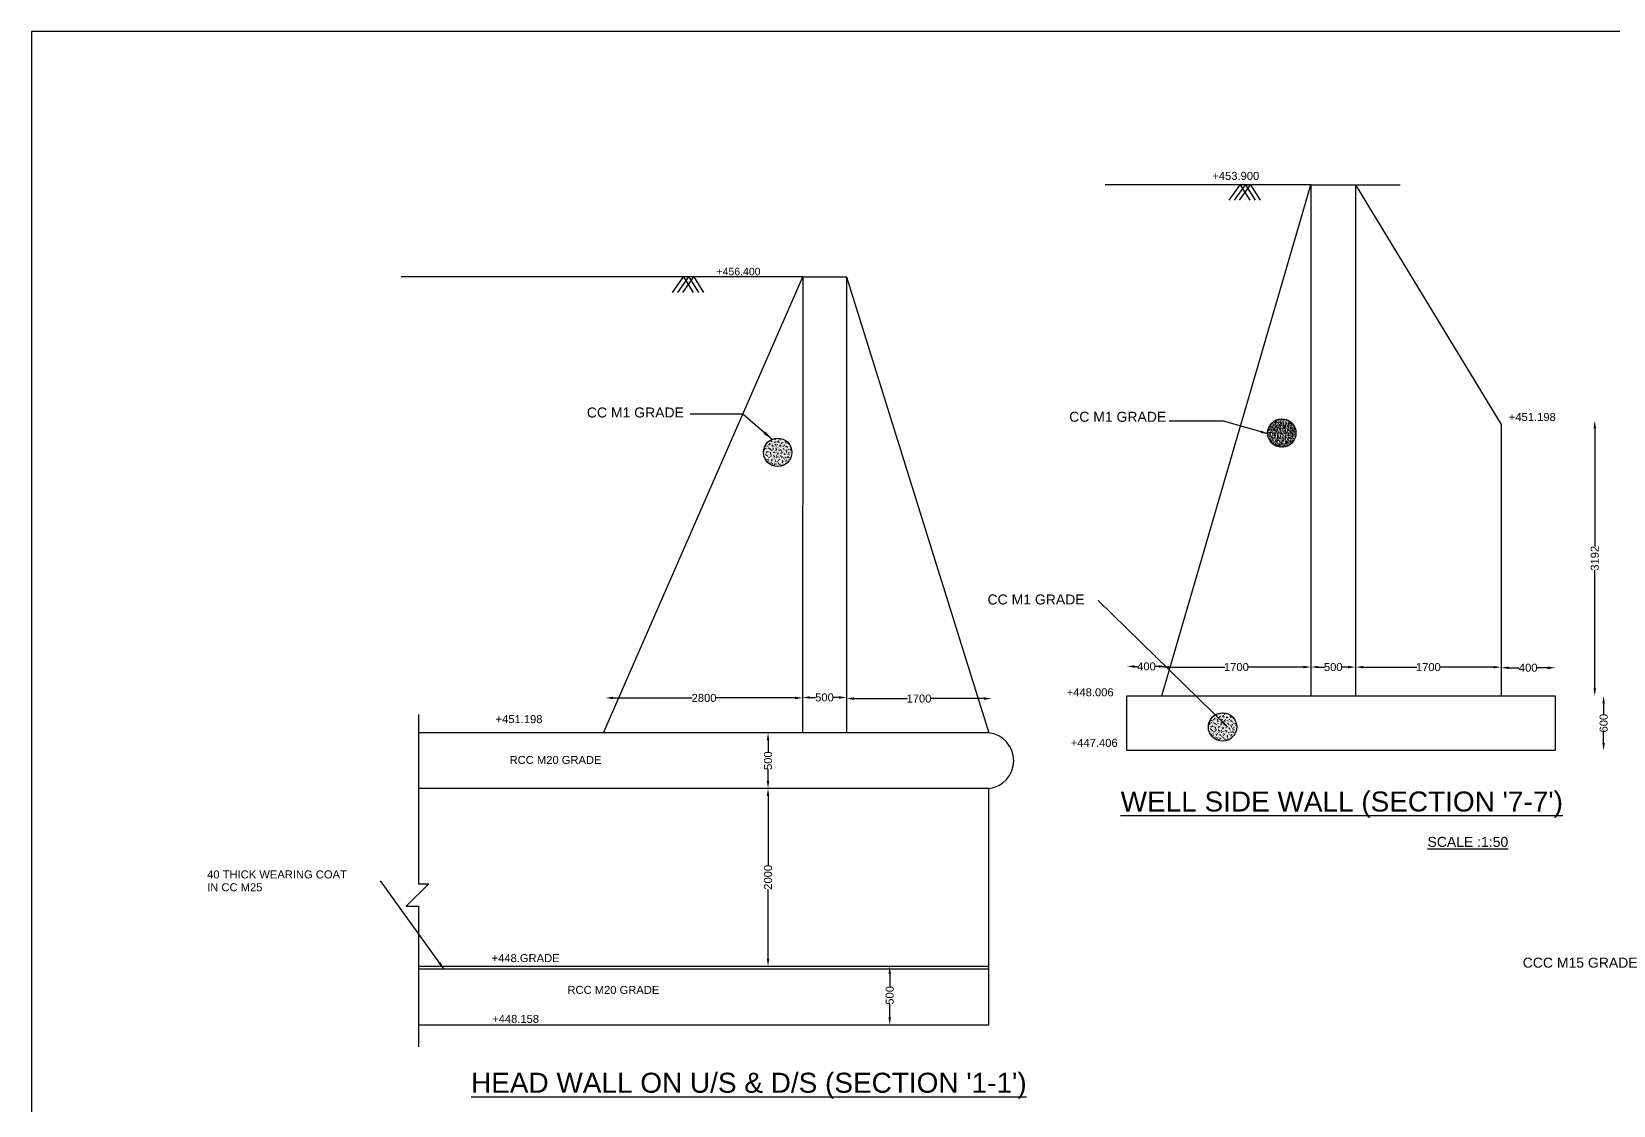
# Model space of a CAD drawing. Header units: millimetres. Extents: x -53222640 to -53191500, y 22140800 to 22162376.
# Drawn here: x -53222640 to -53206825, y 22151642 to 22162376 of the extents above; entities that cross this region are included whole.
import ezdxf

# ---------------------------------------------------------------- set-up
doc = ezdxf.new("R2010")
doc.units = ezdxf.units.MM
doc.header["$MEASUREMENT"] = 0
for name, color, linetype in [('DIMENSION', 7, 'Continuous'), ('DRAWING', 2, 'Continuous'), ('TEXT', 255, 'Continuous')]:
    doc.layers.add(name, color=color, linetype=linetype)
doc.styles.get("Standard").update_dxf_attribs({"font": 'arial.ttf', "height": 80})
doc.dimstyles.get("Standard").update_dxf_attribs({"dimtxt": 80, "dimasz": 75, "dimexe": 0.18, "dimexo": 0.0625, "dimgap": 0.09, "dimtad": 0, "dimdec": 0, "dimzin": 0, "dimdsep": 46, "dimtxsty": 'Standard', "dimcen": 0.09, "dimse1": 1, "dimse2": 1, "dimadec": 0, "dimazin": 0, "dimtfac": 1, "dimtdec": 0, "dimtofl": 0, "dimtmove": 0, "dimatfit": 3, "dimfxl": 1, "dimtolj": 1, "dimtzin": 0, "dimarcsym": 0})

# ---------------------------------------------------------------- blocks, each defined once
blk = doc.blocks.new('*D54')
at = {"layer": 'Defpoints', "color": 0, "transparency": 16777216}
for p in [(-53216902, 22155715.2713657), (-53216902, 22155642.5), (-53214932.40800873, 22155646.00013429)]:
    blk.add_point(p, dxfattribs=at)
at = {"layer": 'DIMENSION', "color": 0, "lineweight": -2, "transparency": 16777216}
for p, q in [((-53216827, 22155715.2713657), (-53216037.29400437, 22155715.2713657)), ((-53215007.40800873, 22155715.2713657), (-53215797.11400436, 22155715.2713657))]:
    blk.add_line(p, q, dxfattribs=at)
at = {"layer": 'DIMENSION', "color": 0, "transparency": 16777216}
for points in [[(-53216827, 22155727.7713657), (-53216827, 22155702.7713657), (-53216902, 22155715.2713657)], [(-53215007.40800873, 22155727.7713657), (-53215007.40800873, 22155702.7713657), (-53214932.40800873, 22155715.2713657)]]:
    blk.add_solid(points, dxfattribs=at)
at = {"layer": 'DIMENSION', "color": 0, "transparency": 16777216, "insert": (-53215917.20400436, 22155715.2713657), "char_height": 80, "attachment_point": 5}
blk.add_mtext('\\A1;2800', dxfattribs=at)
blk = doc.blocks.new('*D55')
at = {"layer": 'Defpoints', "color": 0, "transparency": 16777216}
for p in [(-53214932.40800873, 22155646.00013429), (-53214494, 22155720), (-53214494, 22155646.00013429)]:
    blk.add_point(p, dxfattribs=at)
at = {"layer": 'DIMENSION', "color": 0, "lineweight": -2, "transparency": 16777216}
for p, q in [((-53214857.40800873, 22155720), (-53214801.5341135, 22155720)), ((-53214569, 22155720), (-53214624.87389522, 22155720))]:
    blk.add_line(p, q, dxfattribs=at)
at = {"layer": 'DIMENSION', "color": 0, "transparency": 16777216}
for points in [[(-53214857.40800873, 22155732.5), (-53214857.40800873, 22155707.5), (-53214932.40800873, 22155720)], [(-53214569, 22155732.5), (-53214569, 22155707.5), (-53214494, 22155720)]]:
    blk.add_solid(points, dxfattribs=at)
at = {"layer": 'DIMENSION', "color": 0, "transparency": 16777216, "insert": (-53214713.20400436, 22155720), "char_height": 80, "attachment_point": 5}
blk.add_mtext('\\A1;500', dxfattribs=at)
blk = doc.blocks.new('*D56')
at = {"layer": 'Defpoints', "color": 0, "transparency": 16777216}
for p in [(-53214494, 22155646.00013429), (-53213042, 22155709), (-53213042, 22155642)]:
    blk.add_point(p, dxfattribs=at)
at = {"layer": 'DIMENSION', "color": 0, "lineweight": -2, "transparency": 16777216}
for p, q in [((-53214419, 22155709), (-53213883.64252388, 22155709)), ((-53213117, 22155709), (-53213652.35747612, 22155709))]:
    blk.add_line(p, q, dxfattribs=at)
at = {"layer": 'DIMENSION', "color": 0, "transparency": 16777216}
for points in [[(-53214419, 22155721.5), (-53214419, 22155696.5), (-53214494, 22155709)], [(-53213117, 22155721.5), (-53213117, 22155696.5), (-53213042, 22155709)]]:
    blk.add_solid(points, dxfattribs=at)
at = {"layer": 'DIMENSION', "color": 0, "transparency": 16777216, "insert": (-53213768, 22155709), "char_height": 80, "attachment_point": 5}
blk.add_mtext('\\A1;1700', dxfattribs=at)
blk = doc.blocks.new('*D57')
at = {"layer": 'Defpoints', "color": 0, "transparency": 16777216}
for p in [(-53215277.5, 22155366.5), (-53215277.5, 22154809), (-53215277.5, 22154809)]:
    blk.add_point(p, dxfattribs=at)
at = {"layer": 'DIMENSION', "color": 0, "lineweight": -2, "transparency": 16777216}
for p, q in [((-53215277.5, 22155291.5), (-53215277.5, 22155176.08010914)), ((-53215277.5, 22154884), (-53215277.5, 22154999.41989086))]:
    blk.add_line(p, q, dxfattribs=at)
at = {"layer": 'DIMENSION', "color": 0, "transparency": 16777216}
for points in [[(-53215290, 22155291.5), (-53215265, 22155291.5), (-53215277.5, 22155366.5)], [(-53215290, 22154884), (-53215265, 22154884), (-53215277.5, 22154809)]]:
    blk.add_solid(points, dxfattribs=at)
at = {"layer": 'DIMENSION', "color": 0, "transparency": 16777216, "insert": (-53215277.50000001, 22155087.74999999), "char_height": 80, "attachment_point": 5, "rotation": 90}
blk.add_mtext('\\A1;500', dxfattribs=at)
blk = doc.blocks.new('*D58')
at = {"layer": 'Defpoints', "color": 0, "transparency": 16777216}
for p in [(-53215277.5, 22154809), (-53215277.5, 22153035), (-53215277.5, 22153035)]:
    blk.add_point(p, dxfattribs=at)
at = {"layer": 'DIMENSION', "color": 0, "lineweight": -2, "transparency": 16777216}
for p, q in [((-53215277.5, 22154734), (-53215277.5, 22154042.09)), ((-53215277.5, 22153110), (-53215277.5, 22153801.91))]:
    blk.add_line(p, q, dxfattribs=at)
at = {"layer": 'DIMENSION', "color": 0, "transparency": 16777216}
for points in [[(-53215290, 22154734), (-53215265, 22154734), (-53215277.5, 22154809)], [(-53215290, 22153110), (-53215265, 22153110), (-53215277.5, 22153035)]]:
    blk.add_solid(points, dxfattribs=at)
at = {"layer": 'DIMENSION', "color": 0, "transparency": 16777216, "insert": (-53215277.50000001, 22153921.99999999), "char_height": 80, "attachment_point": 5, "rotation": 90}
blk.add_mtext('\\A1;2000', dxfattribs=at)
blk = doc.blocks.new('*D59')
at = {"layer": 'Defpoints', "color": 0, "transparency": 16777216}
for p in [(-53214061, 22153035), (-53214061, 22152448.5), (-53214061, 22152448.5)]:
    blk.add_point(p, dxfattribs=at)
at = {"layer": 'DIMENSION', "color": 0, "lineweight": -2, "transparency": 16777216}
for p, q in [((-53214061, 22152960), (-53214061, 22152830.08010914)), ((-53214061, 22152523.5), (-53214061, 22152653.41989086))]:
    blk.add_line(p, q, dxfattribs=at)
at = {"layer": 'DIMENSION', "color": 0, "transparency": 16777216}
for points in [[(-53214073.5, 22152960), (-53214048.5, 22152960), (-53214061, 22153035)], [(-53214073.5, 22152523.5), (-53214048.5, 22152523.5), (-53214061, 22152448.5)]]:
    blk.add_solid(points, dxfattribs=at)
at = {"layer": 'DIMENSION', "color": 0, "transparency": 16777216, "insert": (-53214061.00000001, 22152741.74999999), "char_height": 80, "attachment_point": 5, "rotation": 90}
blk.add_mtext('\\A1;500', dxfattribs=at)
blk = doc.blocks.new('*D60')
at = {"layer": 'Defpoints', "color": 0, "transparency": 16777216}
for p in [(-53211691, 22156030), (-53211691, 22155736), (-53211296, 22155736)]:
    blk.add_point(p, dxfattribs=at)
at = {"layer": 'DIMENSION', "color": 0, "lineweight": -2, "transparency": 16777216}
for p, q in [((-53211616, 22156030), (-53211583.43993179, 22156030)), ((-53211371, 22156030), (-53211403.56006821, 22156030))]:
    blk.add_line(p, q, dxfattribs=at)
at = {"layer": 'DIMENSION', "color": 0, "transparency": 16777216}
for points in [[(-53211616, 22156042.5), (-53211616, 22156017.5), (-53211691, 22156030)], [(-53211371, 22156042.5), (-53211371, 22156017.5), (-53211296, 22156030)]]:
    blk.add_solid(points, dxfattribs=at)
at = {"layer": 'DIMENSION', "color": 0, "transparency": 16777216, "insert": (-53211493.5, 22156030), "char_height": 80, "attachment_point": 5}
blk.add_mtext('\\A1;400', dxfattribs=at)
blk = doc.blocks.new('*D61')
at = {"layer": 'Defpoints', "color": 0, "transparency": 16777216}
for p in [(-53209849, 22156024), (-53211339.5, 22155736), (-53209849, 22155736)]:
    blk.add_point(p, dxfattribs=at)
at = {"layer": 'DIMENSION', "color": 0, "lineweight": -2, "transparency": 16777216}
for p, q in [((-53211264.5, 22156024), (-53210709.89252388, 22156024)), ((-53209924, 22156024), (-53210478.60747612, 22156024))]:
    blk.add_line(p, q, dxfattribs=at)
at = {"layer": 'DIMENSION', "color": 0, "transparency": 16777216}
for points in [[(-53211264.5, 22156036.5), (-53211264.5, 22156011.5), (-53211339.5, 22156024)], [(-53209924, 22156036.5), (-53209924, 22156011.5), (-53209849, 22156024)]]:
    blk.add_solid(points, dxfattribs=at)
at = {"layer": 'DIMENSION', "color": 0, "transparency": 16777216, "insert": (-53210594.25, 22156024), "char_height": 80, "attachment_point": 5}
blk.add_mtext('\\A1;1700', dxfattribs=at)
blk = doc.blocks.new('*D62')
at = {"layer": 'Defpoints', "color": 0, "transparency": 16777216}
for p in [(-53209403.5, 22156024), (-53209849, 22155736), (-53209403.5, 22155736)]:
    blk.add_point(p, dxfattribs=at)
at = {"layer": 'DIMENSION', "color": 0, "lineweight": -2, "transparency": 16777216}
for p, q in [((-53209774, 22156024), (-53209714.58010914, 22156024)), ((-53209478.5, 22156024), (-53209537.91989086, 22156024))]:
    blk.add_line(p, q, dxfattribs=at)
at = {"layer": 'DIMENSION', "color": 0, "transparency": 16777216}
for points in [[(-53209774, 22156036.5), (-53209774, 22156011.5), (-53209849, 22156024)], [(-53209478.5, 22156036.5), (-53209478.5, 22156011.5), (-53209403.5, 22156024)]]:
    blk.add_solid(points, dxfattribs=at)
at = {"layer": 'DIMENSION', "color": 0, "transparency": 16777216, "insert": (-53209626.25, 22156024), "char_height": 80, "attachment_point": 5}
blk.add_mtext('\\A1;500', dxfattribs=at)
blk = doc.blocks.new('*D63')
at = {"layer": 'Defpoints', "color": 0, "transparency": 16777216}
for p in [(-53207947.5, 22156023), (-53209403.5, 22155736), (-53207947.5, 22155736)]:
    blk.add_point(p, dxfattribs=at)
at = {"layer": 'DIMENSION', "color": 0, "lineweight": -2, "transparency": 16777216}
for p, q in [((-53209328.5, 22156023), (-53208791.14252388, 22156023)), ((-53208022.5, 22156023), (-53208559.85747612, 22156023))]:
    blk.add_line(p, q, dxfattribs=at)
at = {"layer": 'DIMENSION', "color": 0, "transparency": 16777216}
for points in [[(-53209328.5, 22156035.5), (-53209328.5, 22156010.5), (-53209403.5, 22156023)], [(-53208022.5, 22156035.5), (-53208022.5, 22156010.5), (-53207947.5, 22156023)]]:
    blk.add_solid(points, dxfattribs=at)
at = {"layer": 'DIMENSION', "color": 0, "transparency": 16777216, "insert": (-53208675.5, 22156023), "char_height": 80, "attachment_point": 5}
blk.add_mtext('\\A1;1700', dxfattribs=at)
blk = doc.blocks.new('*D64')
at = {"layer": 'Defpoints', "color": 0, "transparency": 16777216}
for p in [(-53207406, 22156017), (-53207947.5, 22155736), (-53207406, 22155736)]:
    blk.add_point(p, dxfattribs=at)
at = {"layer": 'DIMENSION', "color": 0, "lineweight": -2, "transparency": 16777216}
for p, q in [((-53207872.5, 22156017), (-53207766.68993179, 22156017)), ((-53207481, 22156017), (-53207586.81006821, 22156017))]:
    blk.add_line(p, q, dxfattribs=at)
at = {"layer": 'DIMENSION', "color": 0, "transparency": 16777216}
for points in [[(-53207872.5, 22156029.5), (-53207872.5, 22156004.5), (-53207947.5, 22156017)], [(-53207481, 22156029.5), (-53207481, 22156004.5), (-53207406, 22156017)]]:
    blk.add_solid(points, dxfattribs=at)
at = {"layer": 'DIMENSION', "color": 0, "transparency": 16777216, "insert": (-53207676.75, 22156017), "char_height": 80, "attachment_point": 5}
blk.add_mtext('\\A1;400', dxfattribs=at)
blk = doc.blocks.new('*D65')
at = {"layer": 'Defpoints', "color": 0, "transparency": 16777216}
for p in [(-53207406, 22155736), (-53206922.5, 22155736), (-53207435.5, 22155190.5)]:
    blk.add_point(p, dxfattribs=at)
at = {"layer": 'DIMENSION', "color": 0, "lineweight": -2, "transparency": 16777216}
for p, q in [((-53206922.5, 22155661), (-53206922.5, 22155551.79839018)), ((-53206922.5, 22155265.5), (-53206922.5, 22155374.70160982))]:
    blk.add_line(p, q, dxfattribs=at)
at = {"layer": 'DIMENSION', "color": 0, "transparency": 16777216}
for points in [[(-53206935, 22155661), (-53206910, 22155661), (-53206922.5, 22155736)], [(-53206935, 22155265.5), (-53206910, 22155265.5), (-53206922.5, 22155190.5)]]:
    blk.add_solid(points, dxfattribs=at)
at = {"layer": 'DIMENSION', "color": 0, "transparency": 16777216, "insert": (-53206922.50000001, 22155463.24999999), "char_height": 80, "attachment_point": 5, "rotation": 90}
blk.add_mtext('\\A1;600', dxfattribs=at)
blk = doc.blocks.new('*D66')
at = {"layer": 'Defpoints', "color": 0, "transparency": 16777216}
for p in [(-53207011, 22158487), (-53206993, 22158487), (-53206922.5, 22155736)]:
    blk.add_point(p, dxfattribs=at)
at = {"layer": 'DIMENSION', "color": 0, "lineweight": -2, "transparency": 16777216}
for p, q in [((-53207011, 22158412), (-53207011, 22157230.60773534)), ((-53207011, 22155811), (-53207011, 22156992.39226466))]:
    blk.add_line(p, q, dxfattribs=at)
at = {"layer": 'DIMENSION', "color": 0, "transparency": 16777216}
for points in [[(-53207023.5, 22158412), (-53206998.5, 22158412), (-53207011, 22158487)], [(-53207023.5, 22155811), (-53206998.5, 22155811), (-53207011, 22155736)]]:
    blk.add_solid(points, dxfattribs=at)
at = {"layer": 'DIMENSION', "color": 0, "transparency": 16777216, "insert": (-53207011.00000001, 22157111.49999999), "char_height": 80, "attachment_point": 5, "rotation": 90}
blk.add_mtext('\\A1;3192', dxfattribs=at)

msp = doc.modelspace()

# ---------------------------------------------------------------- hatches: boundary and pattern name
at = {"layer": 'DIMENSION'}
h = msp.add_hatch(dxfattribs=at)
h.set_pattern_fill('AR-CONC', color=0, scale=5)
h.set_pattern_definition([(49.99999999999999, (5040.285005271435, 192.8655810132623), (35.86300913003767, -3.137606749129755), [3.75, -41.25]), (355, (5040.285005271435, 192.8655810132623), (-6.937566680650001, 37.60960668500059), [3, -33]), (100.45144446, (5043.273589321435, 192.6041138132623), (28.9254423363556, 34.47199954843147), [3.187009599999999, -35.05710559999999]), (46.18420000000001, (5040.285005271435, 202.8655810132623), (53.36206653357862, -8.275964039653827), [5.625, -61.875]), (96.63563549, (5044.731842521434, 202.1759156632623), (46.73309728371142, 48.70593003872752), [4.7805171, -52.58568799999999]), (351.1841639899999, (5040.285005271435, 202.8655810132623), (46.73309725273866, 48.70593001349951), [4.5, -49.50000005]), (21, (5045.285005271435, 200.3655810132623), (29.84535260592308, -20.13094453326694), [3.75, -41.25]), (326.0000000000001, (5045.285005271435, 200.3655810132623), (12.16576659607909, 36.25750225234265), [3, -33]), (71.45144474, (5047.772117971434, 198.6880023132623), (42.01111883649855, 16.12655764031769), [3.1870095, -35.0571056]), (37.50000000000001, (5040.285005271435, 192.8655810132623), (0.6079927658645334, 16.64469269156557), [0, -32.59999999999999, 0, -33.5, 0, -33.125]), (7.499999999999999, (5040.285005271435, 192.8655810132623), (13.15347687210743, 19.72058559411801), [0, -19.1, 0, -31.85, 0, -12.625]), (327.5, (5029.135005271435, 192.8655810132623), (26.69112180862045, -1.127743586718988), [0, -12.5, 0, -39, 0, -51.75]), (317.5, (5024.135005271435, 192.8655810132623), (29.15930846711931, 5.005249116615886), [0, -16.25, 0, -25.9, 0, -36.75])])
h.paths.add_polyline_path([(-53209998.75285189, 22158363.36558101, 1), (-53210282.67713757, 22158363.36558101, 1)])
h = msp.add_hatch(dxfattribs=at)
h.set_pattern_fill('AR-CONC', color=0, scale=5)
h.set_pattern_definition([(49.99999999999999, (0, 0), (35.86300913003767, -3.137606749129755), [3.75, -41.25]), (355, (0, 0), (-6.937566680650001, 37.60960668500059), [3, -33]), (100.45144446, (2.98858405, -0.2614672), (28.9254423363556, 34.47199954843147), [3.187009599999999, -35.05710559999999]), (46.18420000000001, (0, 10), (53.36206653357862, -8.275964039653827), [5.625, -61.875]), (96.63563549, (4.44683725, 9.31033465), (46.73309728371142, 48.70593003872752), [4.7805171, -52.58568799999999]), (351.1841639899999, (0, 10), (46.73309725273866, 48.70593001349951), [4.5, -49.50000005]), (21, (5, 7.5), (29.84535260592308, -20.13094453326694), [3.75, -41.25]), (326.0000000000001, (5, 7.5), (12.16576659607909, 36.25750225234265), [3, -33]), (71.45144474, (7.487112700000001, 5.8224213), (42.01111883649855, 16.12655764031769), [3.1870095, -35.0571056]), (37.50000000000001, (0, 0), (0.6079927658645334, 16.64469269156557), [0, -32.59999999999999, 0, -33.5, 0, -33.125]), (7.499999999999999, (0, 0), (13.15347687210743, 19.72058559411801), [0, -19.1, 0, -31.85, 0, -12.625]), (327.5, (-11.15, 0), (26.69112180862045, -1.127743586718988), [0, -12.5, 0, -39, 0, -51.75]), (317.5, (-16.15, 0), (29.15930846711931, 5.005249116615886), [0, -16.25, 0, -25.9, 0, -36.75])])
h.paths.add_polyline_path([(-53215039.03785716, 22158170.5, 1), (-53215322.96214284, 22158170.5, 1)])
h = msp.add_hatch(dxfattribs=at)
h.set_pattern_fill('AR-CONC', color=0, scale=5)
h.set_pattern_definition([(49.99999999999999, (4448.285005271435, -2745.134418986738), (35.86300913003767, -3.137606749129755), [3.75, -41.25]), (355, (4448.285005271435, -2745.134418986738), (-6.937566680650001, 37.60960668500059), [3, -33]), (100.45144446, (4451.273589321435, -2745.395886186738), (28.9254423363556, 34.47199954843147), [3.187009599999999, -35.05710559999999]), (46.18420000000001, (4448.285005271435, -2735.134418986738), (53.36206653357862, -8.275964039653827), [5.625, -61.875]), (96.63563549, (4452.731842521434, -2735.824084336738), (46.73309728371142, 48.70593003872752), [4.7805171, -52.58568799999999]), (351.1841639899999, (4448.285005271435, -2735.134418986738), (46.73309725273866, 48.70593001349951), [4.5, -49.50000005]), (21, (4453.285005271435, -2737.634418986738), (29.84535260592308, -20.13094453326694), [3.75, -41.25]), (326.0000000000001, (4453.285005271435, -2737.634418986738), (12.16576659607909, 36.25750225234265), [3, -33]), (71.45144474, (4455.772117971434, -2739.311997686738), (42.01111883649855, 16.12655764031769), [3.1870095, -35.0571056]), (37.50000000000001, (4448.285005271435, -2745.134418986738), (0.6079927658645334, 16.64469269156557), [0, -32.59999999999999, 0, -33.5, 0, -33.125]), (7.499999999999999, (4448.285005271435, -2745.134418986738), (13.15347687210743, 19.72058559411801), [0, -19.1, 0, -31.85, 0, -12.625]), (327.5, (4437.135005271435, -2745.134418986738), (26.69112180862045, -1.127743586718988), [0, -12.5, 0, -39, 0, -51.75]), (317.5, (4432.135005271435, -2745.134418986738), (29.15930846711931, 5.005249116615886), [0, -16.25, 0, -25.9, 0, -36.75])])
h.paths.add_polyline_path([(-53210590.75285189, 22155425.36558101, 1), (-53210874.67713757, 22155425.36558101, 1)])

# ---------------------------------------------------------------- linework, layer by layer
at = {"layer": 'DIMENSION', "color": 0}
for centre in [(-53210140.71499473, 22158363.36558101), (-53215181, 22158170.5), (-53210732.71499473, 22155425.36558101)]:
    msp.add_circle(centre, 141.9621428409701, dxfattribs=at)
at = {"layer": 'DRAWING', "color": 0}
msp.add_lwpolyline([(-53191500.5, 22162376.5), (-53222640.5, 22162376.5), (-53222640.5, 22140799.5), (-53191500.5, 22140799.5)], close=True, dxfattribs=at)
for points in [[(-53211339.5, 22155736), (-53209849, 22160845), (-53211907, 22160845)], [(-53210667.5, 22160691), (-53210557.5, 22160845), (-53210459.5, 22160691)], [(-53210614.5, 22160691), (-53210504.5, 22160845), (-53210406.5, 22160691)], [(-53210564.5, 22160691), (-53210454.5, 22160845), (-53210356.5, 22160691)], [(-53209849, 22160845), (-53208958, 22160845)], [(-53209849, 22160845), (-53209849, 22155736)], [(-53209403.5, 22160845), (-53207947.5, 22158450), (-53207947.5, 22155736)], [(-53209403.5, 22160845), (-53209403.5, 22155736)], [(-53216921.5, 22155366.5), (-53214931, 22159924), (-53218946.5, 22159924)], [(-53216233, 22159770), (-53216123, 22159924), (-53216025, 22159770)], [(-53216180, 22159770), (-53216070, 22159924), (-53215972, 22159770)], [(-53216130, 22159770), (-53216020, 22159924), (-53215922, 22159770)], [(-53214931, 22159924), (-53214932.5, 22155366.5)], [(-53214931, 22159924), (-53214494, 22159924), (-53213070, 22155366.5)], [(-53214494, 22159924), (-53214494, 22155366.5)], [(-53211691, 22155736), (-53211296, 22155736)], [(-53207999, 22155736), (-53207406, 22155736), (-53207406, 22155190.5), (-53211691, 22155190.5), (-53211691, 22155736)], [(-53211296, 22155736), (-53207999, 22155736)], [(-53218774, 22155549), (-53218774, 22153858), (-53218668.5, 22153858), (-53218895, 22153632), (-53218774, 22153632), (-53218774, 22152226)], [(-53213070, 22155366.5), (-53218774, 22155366.5)], [(-53218774, 22152448.5), (-53213070, 22152448.5), (-53213070, 22154809), (-53218774, 22154809)], [(-53218774, 22153035), (-53213070, 22153035)], [(-53218774, 22153005.5), (-53213070, 22153005.5)]]:
    msp.add_lwpolyline(points, dxfattribs=at)
msp.add_arc((-53213100.36823647, 22155087.75), 280.3993443048376, 276.2175302535532, 83.78246974644682, dxfattribs=at)

# ---------------------------------------------------------------- texts
at = {"layer": 'TEXT', "color": 0}
for s, height, p in [('+453.900', 80, (-53210835.19390648, 22160894.42847456)), ('+456.400', 75, (-53215792.5, 22159941)), ('CC M1 GRADE ', 100, (-53217089, 22158519)), ('CC M1 GRADE ', 100, (-53212266.5, 22158476)), ('+451.198', 80, (-53207870.50630067, 22158484.1078368)), ('CC M1 GRADE ', 100, (-53213082.5, 22156649.5)), ('+448.006', 80, (-53212291.08111465, 22155731.89739366)), ('+451.198', 80, (-53218001.79545537, 22155463.68394299)), ('+447.406', 80, (-53212251.12385298, 22155226.32605219)), ('RCC M20 GRADE', 80, (-53217861.48075002, 22155055.21541743)), ("%%UWELL SIDE WALL (SECTION '7-7')", 200, (-53211751.65249165, 22154579.97718992)), ('%%USCALE :1:50', 100, (-53208683.97824076, 22154226.25254365)), ('40 THICK WEARING COAT ', 80, (-53220885.60614271, 22153910.91129363)), ('IN CC M25', 80, (-53220885.60614271, 22153782.39833245)), ('+448.GRADE ', 80, (-53218041.36519549, 22153074.53184457)), ('CCC M15 GRADE', 100, (-53207731.59619046, 22153018.67813732)), ('RCC M20 GRADE', 80, (-53217283.3201534, 22152756.50212297)), ('+448.158', 80, (-53218036.07106763, 22152466.28031172)), ("%%UHEAD WALL ON U/S & D/S (SECTION '1-1')", 200, (-53218246.82401741, 22151768.38816746))]:
    msp.add_text(s, height=height, dxfattribs=at).set_placement(p)

# ---------------------------------------------------------------- dimensions: what is measured, and where the dimension line sits
at = {"layer": 'DIMENSION', "color": 0}
for base, p1, p2, text, picture, middle in [((-53207011, 22158487), (-53206922.5, 22155736), (-53206993, 22158487), '3192', '*D66', (-53207011.00000001, 22157111.49999999)), ((-53206922.5, 22155736), (-53207435.5, 22155190.5), (-53207406, 22155736), '600', '*D65', (-53206922.50000001, 22155463.24999999)), ((-53215277.5, 22154809), (-53215277.5, 22155366.5), (-53215277.5, 22154809), '500', '*D57', (-53215277.50000001, 22155087.74999999)), ((-53215277.5, 22153035), (-53215277.5, 22154809), (-53215277.5, 22153035), '2000', '*D58', (-53215277.50000001, 22153921.99999999)), ((-53214061, 22152448.5), (-53214061, 22153035), (-53214061, 22152448.5), '500', '*D59', (-53214061.00000001, 22152741.74999999))]:
    dim = msp.add_linear_dim(base=base, p1=p1, p2=p2, angle=90, text=text, dimstyle='Standard', dxfattribs=at)
    dim.commit()
    dim.dimension.update_dxf_attribs({"geometry": picture, "text_midpoint": middle})
for base, p1, p2, text, picture, middle in [((-53211691, 22156030), (-53211296, 22155736), (-53211691, 22155736), '400', '*D60', (-53211493.5, 22156030)), ((-53209849, 22156024), (-53211339.5, 22155736), (-53209849, 22155736), '1700', '*D61', (-53210594.25, 22156024)), ((-53209403.5, 22156024), (-53209849, 22155736), (-53209403.5, 22155736), '500', '*D62', (-53209626.25, 22156024)), ((-53207947.5, 22156023), (-53209403.5, 22155736), (-53207947.5, 22155736), '1700', '*D63', (-53208675.5, 22156023)), ((-53207406, 22156017), (-53207947.5, 22155736), (-53207406, 22155736), '400', '*D64', (-53207676.75, 22156017)), ((-53216902, 22155715.2713657), (-53214932.40800873, 22155646.00013429), (-53216902, 22155642.5), '2800', '*D54', (-53215917.20400436, 22155715.2713657)), ((-53214494, 22155720), (-53214932.40800873, 22155646.00013429), (-53214494, 22155646.00013429), '500', '*D55', (-53214713.20400436, 22155720)), ((-53213042, 22155709), (-53214494, 22155646.00013429), (-53213042, 22155642), '1700', '*D56', (-53213768, 22155709))]:
    dim = msp.add_linear_dim(base=base, p1=p1, p2=p2, text=text, dimstyle='Standard', dxfattribs=at)
    dim.commit()
    dim.dimension.update_dxf_attribs({"geometry": picture, "text_midpoint": middle})

# ---------------------------------------------------------------- leaders
for points in [[(-53210276.5, 22158355), (-53210725, 22158483.5), (-53211266.49447981, 22158480.86541771)], [(-53210686, 22155430), (-53211975, 22156691)], [(-53218518, 22153005.5), (-53219152.5, 22153886.5)]]:
    msp.add_leader(points, dimstyle='Standard', override={"dimgap": 0.09, "dimtad": 0}, dxfattribs=at)
at = {"layer": 'DRAWING', "color": 0}
msp.add_leader([(-53215236, 22158300.5), (-53215529.59421508, 22158553.44328801), (-53216057, 22158553.44328801)], dimstyle='Standard', override={"dimasz": 100, "dimgap": 0.09, "dimtad": 0}, dxfattribs=at)

doc.saveas('drawing.dxf')
